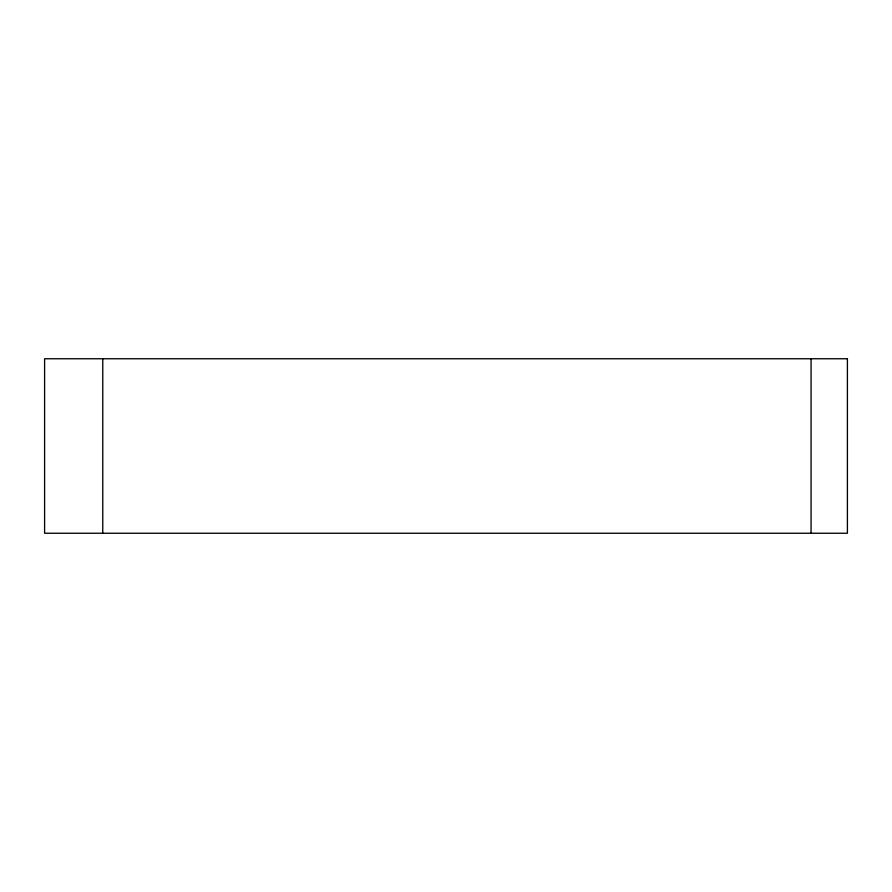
<?xml version="1.0" encoding="UTF-8"?>
<svg xmlns="http://www.w3.org/2000/svg" width="892" height="892" viewBox="0 0 892 892"><rect width="100%" height="100%" fill="white"/><g stroke="black" fill="none" stroke-linecap="round" stroke-linejoin="round"><path stroke-width="1.34" d="M811.062 358.751L811.062 533.249M102.758 358.751L102.758 533.249M847.4 358.751L44.6 358.751L44.6 533.249L847.4 533.249L847.4 358.751"/></g></svg>
